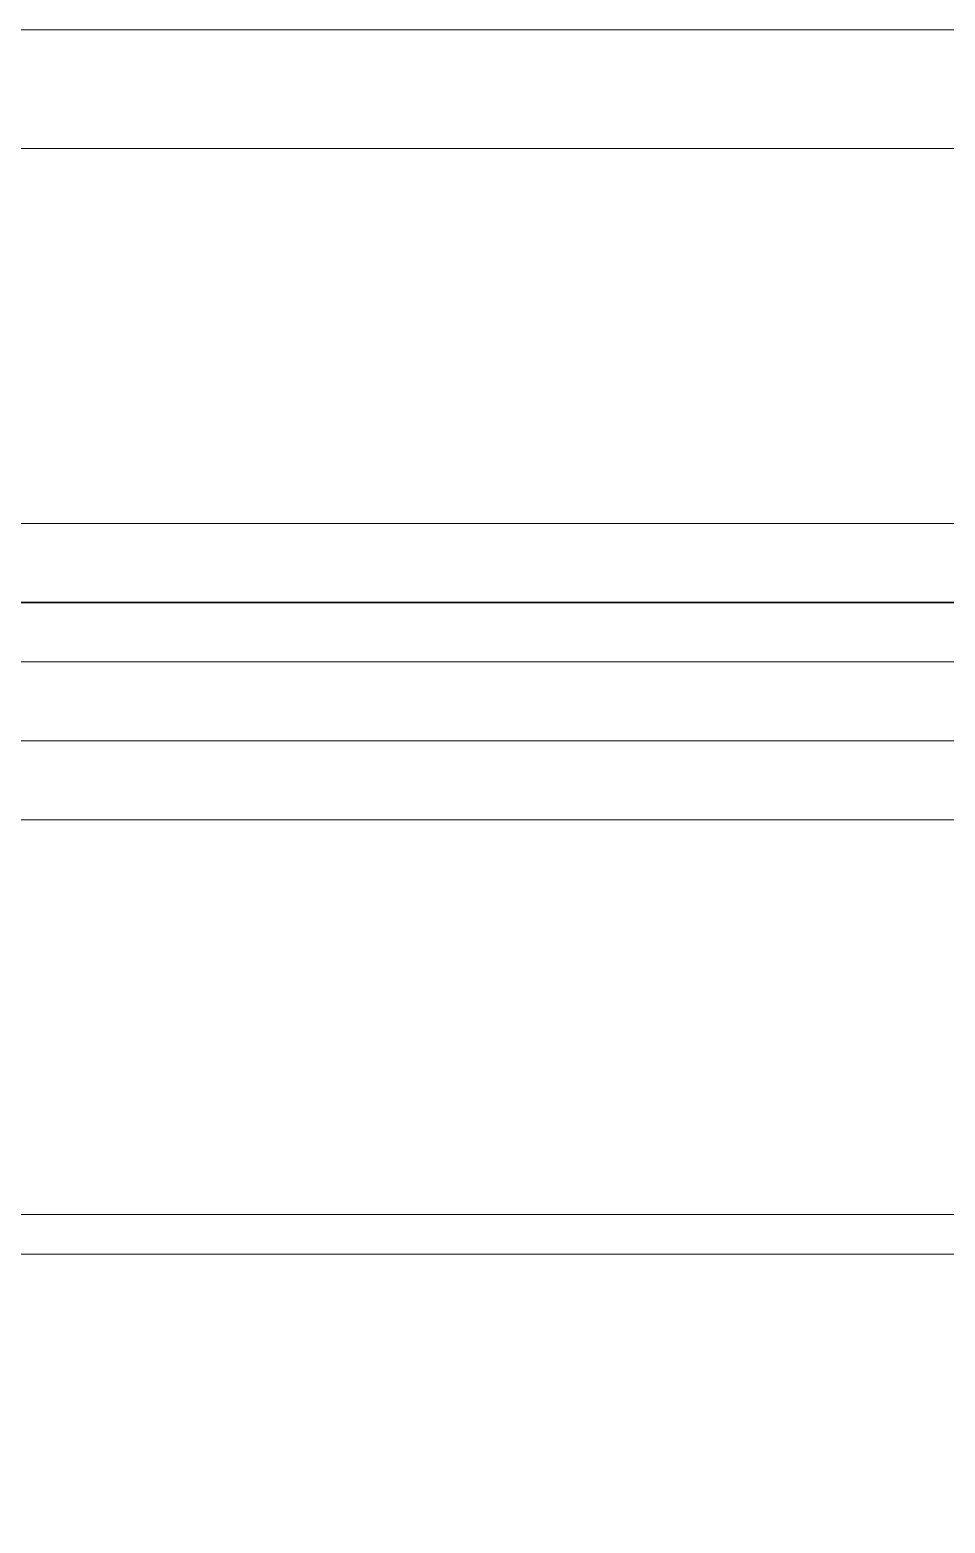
# Model space of a CAD drawing. Extents: x -2050 to 29725, y -1777 to 6820.
# Drawn here: x 9144.3 to 9190.6, y 2789.4 to 2865 of the extents above; entities that cross this region are included whole.
import ezdxf

# ---------------------------------------------------------------- set-up
doc = ezdxf.new("R2010")
doc.units = 0
doc.header["$LTSCALE"] = 25
doc.header["$MEASUREMENT"] = 0
for name, color, linetype, lineweight in [('00', 9, 'Continuous', 9), ('06C', 9, 'Continuous', 9), ('06D', 9, 'Continuous', 9), ('10', 9, 'Continuous', 9), ('14', 9, 'Continuous', 9), ('33', 9, 'BATTING', 9)]:
    doc.layers.add(name, color=color, linetype=linetype, lineweight=lineweight)
doc.linetypes.add('BATTING', pattern='A,0.0001,-0.1,[134,ltypeshp.shx,S=0.1,R=0,X=-0.1,Y=0],-0.2,[134,ltypeshp.shx,S=0.1,R=180,X=0.1,Y=0],-0.1', length=0.4001)

msp = doc.modelspace()

# ---------------------------------------------------------------- linework, layer by layer
at = {"layer": '00'}
msp.add_lwpolyline([(9227.5, 2805), (9105, 2805), (9105, 2825), (9227.5, 2825)], close=True, dxfattribs=at)
at = {"layer": '06C'}
msp.add_line((7067.5, 2865), (10767.5, 2865), dxfattribs=at)
at = {"layer": '06D'}
for points in [[(9105, 2839.999), (9355, 2840)], [(9355, 2825), (9355, 2833), (9105, 2833), (9105, 2825)]]:
    msp.add_lwpolyline(points, dxfattribs=at)
at = {"layer": '10'}
msp.add_line((8088.983, 2859), (10761.5, 2859), dxfattribs=at)
at = {"layer": '10', "const_width": 0.1}
msp.add_lwpolyline([(9098.188, 2835.999), (9361.448, 2835.999)], dxfattribs=at)
at = {"layer": '14'}
msp.add_lwpolyline([(9103, 2819.3), (9103, 2803), (9225.5, 2803), (9225.5, 2743), (9309.5, 2743), (9309.5, 2803), (9357, 2803), (9357, 2819.3)], dxfattribs=at)
at = {"layer": '33', "ltscale": 0.4}
msp.add_lwpolyline([(9105, 2829), (9355, 2829)], dxfattribs=at)

doc.saveas('drawing.dxf')
